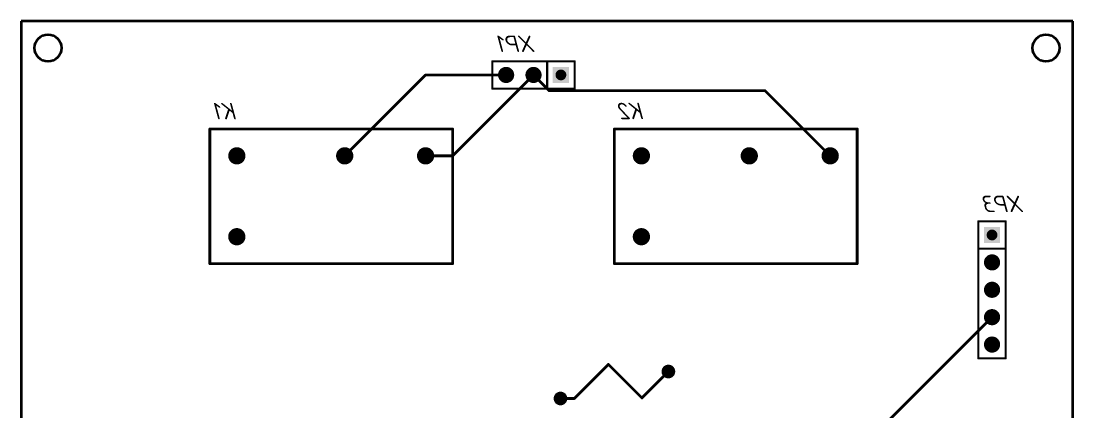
# Model space of a CAD drawing. Header units: millimetres. Extents: x -1529 to 2898, y -1337 to 2183.
# Drawn here: x 2800.1 to 2897.6, y -1128 to -1091.8 of the extents above; entities that cross this region are included whole.
import ezdxf

# ---------------------------------------------------------------- set-up
doc = ezdxf.new("R2010")
doc.units = ezdxf.units.MM
doc.layers.get('0').update_dxf_attribs({"lineweight": 40})
for name, color, linetype in [('BottomLayer', 5, 'Continuous'), ('BottomOverlay', 54, 'Continuous'), ('DrillDrawing', 1, 'Continuous'), ('PadHoleLayer', 156, 'Continuous'), ('ViaHoleLayer', 16, 'Continuous')]:
    doc.layers.add(name, color=color, linetype=linetype)
doc.styles.get("Standard").update_dxf_attribs({"font": 'isocpeui.ttf', "height": 5})

msp = doc.modelspace()

# ---------------------------------------------------------------- linework, layer by layer
for p, q in [((2897.587, -1091.765), (2800.087, -1091.765)), ((2800.087, -1091.765), (2800.087, -1191.765)), ((2897.587, -1191.765), (2897.587, -1091.765))]:
    msp.add_line(p, q)
for centre in [(2802.587, -1094.265), (2895.087, -1094.265)]:
    msp.add_circle(centre, 1.25)
at = {"layer": 'BottomLayer', "const_width": 0.254}
for points in [[(2837.587, -1096.765), (2830.087, -1104.265)], [(2845.047, -1096.765), (2837.587, -1096.765)], [(2847.587, -1096.765), (2840.087, -1104.265)], [(2849.049, -1098.227), (2847.587, -1096.765)], [(2869.049, -1098.227), (2849.049, -1098.227)], [(2875.087, -1104.265), (2869.049, -1098.227)], [(2840.087, -1104.265), (2837.587, -1104.265)], [(2890.087, -1119.225), (2875.047, -1134.265)], [(2854.53, -1123.601), (2851.366, -1126.765)], [(2857.64, -1126.712), (2854.53, -1123.601)], [(2860.087, -1124.265), (2857.64, -1126.712)], [(2851.366, -1126.765), (2850.087, -1126.765)]]:
    msp.add_lwpolyline(points, dxfattribs=at)
at = {"layer": 'BottomLayer'}
for points, const_width in [([(2837.651, -1096.765, -1), (2837.524, -1096.765, -1)], 0.127), ([(2837.651, -1096.765, -1), (2837.524, -1096.765, -1)], 0.127), ([(2845.422, -1096.765, -1), (2844.672, -1096.765, -1)], 0.75), ([(2845.111, -1096.765, -1), (2844.984, -1096.765, -1)], 0.127), ([(2847.962, -1096.765, -1), (2847.212, -1096.765, -1)], 0.75), ([(2847.651, -1096.765, -1), (2847.524, -1096.765, -1)], 0.127), ([(2847.651, -1096.765, -1), (2847.524, -1096.765, -1)], 0.127), ([(2849.113, -1098.227, -1), (2848.986, -1098.227, -1)], 0.127), ([(2849.113, -1098.227, -1), (2848.986, -1098.227, -1)], 0.127), ([(2869.113, -1098.227, -1), (2868.986, -1098.227, -1)], 0.127), ([(2869.113, -1098.227, -1), (2868.986, -1098.227, -1)], 0.127), ([(2820.487, -1104.265, -1), (2819.687, -1104.265, -1)], 0.8), ([(2830.487, -1104.265, -1), (2829.687, -1104.265, -1)], 0.8), ([(2837.987, -1104.265, -1), (2837.187, -1104.265, -1)], 0.8), ([(2857.987, -1104.265, -1), (2857.187, -1104.265, -1)], 0.8), ([(2867.987, -1104.265, -1), (2867.187, -1104.265, -1)], 0.8), ([(2875.487, -1104.265, -1), (2874.687, -1104.265, -1)], 0.8), ([(2830.151, -1104.265, -1), (2830.024, -1104.265, -1)], 0.127), ([(2837.651, -1104.265, -1), (2837.524, -1104.265, -1)], 0.127), ([(2840.151, -1104.265, -1), (2840.024, -1104.265, -1)], 0.127), ([(2840.151, -1104.265, -1), (2840.024, -1104.265, -1)], 0.127), ([(2875.151, -1104.265, -1), (2875.024, -1104.265, -1)], 0.127), ([(2820.487, -1111.765, -1), (2819.687, -1111.765, -1)], 0.8), ([(2857.987, -1111.765, -1), (2857.187, -1111.765, -1)], 0.8), ([(2890.462, -1114.145, -1), (2889.712, -1114.145, -1)], 0.75), ([(2890.462, -1116.685, -1), (2889.712, -1116.685, -1)], 0.75), ([(2890.462, -1119.225, -1), (2889.712, -1119.225, -1)], 0.75), ([(2890.151, -1119.225, -1), (2890.024, -1119.225, -1)], 0.127), ([(2890.462, -1121.765, -1), (2889.712, -1121.765, -1)], 0.75), ([(2854.593, -1123.601, -1), (2854.466, -1123.601, -1)], 0.127), ([(2854.593, -1123.601, -1), (2854.466, -1123.601, -1)], 0.127), ([(2860.405, -1124.265, -1), (2859.77, -1124.265, -1)], 0.635), ([(2860.151, -1124.265, -1), (2860.024, -1124.265, -1)], 0.127), ([(2850.405, -1126.765, -1), (2849.77, -1126.765, -1)], 0.635), ([(2850.151, -1126.765, -1), (2850.024, -1126.765, -1)], 0.127), ([(2851.43, -1126.765, -1), (2851.303, -1126.765, -1)], 0.127), ([(2851.43, -1126.765, -1), (2851.303, -1126.765, -1)], 0.127), ([(2857.704, -1126.712, -1), (2857.577, -1126.712, -1)], 0.127), ([(2857.704, -1126.712, -1), (2857.577, -1126.712, -1)], 0.127)]:
    msp.add_lwpolyline(points, format="xyb", close=True, dxfattribs=dict(at, const_width=const_width))
for points in [[(2850.877, -1096.015), (2850.877, -1097.515), (2849.377, -1096.015), (2849.377, -1097.515)], [(2889.337, -1110.855), (2890.837, -1110.855), (2889.337, -1112.355), (2890.837, -1112.355)]]:
    msp.add_solid(points, dxfattribs=at)
at = {"layer": 'BottomOverlay'}
for points, const_width in [([(2851.397, -1095.495), (2843.777, -1095.495)], 0.2), ([(2843.777, -1098.035), (2843.777, -1095.495)], 0.2), ([(2848.857, -1098.035), (2848.857, -1095.495)], 0.2), ([(2851.397, -1098.035), (2851.397, -1095.495)], 0.2), ([(2851.397, -1098.035), (2843.777, -1098.035)], 0.2), ([(2840.087, -1101.765), (2817.587, -1101.765)], 0.254), ([(2817.587, -1114.265), (2817.587, -1101.765)], 0.254), ([(2840.087, -1114.265), (2840.087, -1101.765)], 0.254), ([(2877.587, -1101.765), (2855.087, -1101.765)], 0.254), ([(2855.087, -1114.265), (2855.087, -1101.765)], 0.254), ([(2877.587, -1114.265), (2877.587, -1101.765)], 0.254), ([(2891.357, -1110.335), (2888.817, -1110.335)], 0.2), ([(2888.817, -1123.035), (2888.817, -1110.335)], 0.2), ([(2891.357, -1123.035), (2891.357, -1110.335)], 0.2), ([(2891.357, -1112.875), (2888.817, -1112.875)], 0.2), ([(2840.087, -1114.265), (2817.587, -1114.265)], 0.254), ([(2877.587, -1114.265), (2855.087, -1114.265)], 0.254), ([(2891.357, -1123.035), (2888.817, -1123.035)], 0.2)]:
    msp.add_lwpolyline(points, dxfattribs=dict(at, const_width=const_width))
for points, const_width in [([(2843.827, -1095.495, -1), (2843.727, -1095.495, -1)], 0.1), ([(2843.827, -1095.495, -1), (2843.727, -1095.495, -1)], 0.1), ([(2848.907, -1095.495, -1), (2848.807, -1095.495, -1)], 0.1), ([(2851.447, -1095.495, -1), (2851.347, -1095.495, -1)], 0.1), ([(2851.447, -1095.495, -1), (2851.347, -1095.495, -1)], 0.1), ([(2843.827, -1098.035, -1), (2843.727, -1098.035, -1)], 0.1), ([(2843.827, -1098.035, -1), (2843.727, -1098.035, -1)], 0.1), ([(2848.907, -1098.035, -1), (2848.807, -1098.035, -1)], 0.1), ([(2851.447, -1098.035, -1), (2851.347, -1098.035, -1)], 0.1), ([(2851.447, -1098.035, -1), (2851.347, -1098.035, -1)], 0.1), ([(2817.651, -1101.765, -1), (2817.524, -1101.765, -1)], 0.127), ([(2817.651, -1101.765, -1), (2817.524, -1101.765, -1)], 0.127), ([(2840.151, -1101.765, -1), (2840.024, -1101.765, -1)], 0.127), ([(2840.151, -1101.765, -1), (2840.024, -1101.765, -1)], 0.127), ([(2855.151, -1101.765, -1), (2855.024, -1101.765, -1)], 0.127), ([(2855.151, -1101.765, -1), (2855.024, -1101.765, -1)], 0.127), ([(2877.651, -1101.765, -1), (2877.524, -1101.765, -1)], 0.127), ([(2877.651, -1101.765, -1), (2877.524, -1101.765, -1)], 0.127), ([(2888.867, -1110.335, -1), (2888.767, -1110.335, -1)], 0.1), ([(2888.867, -1110.335, -1), (2888.767, -1110.335, -1)], 0.1), ([(2891.407, -1110.335, -1), (2891.307, -1110.335, -1)], 0.1), ([(2891.407, -1110.335, -1), (2891.307, -1110.335, -1)], 0.1), ([(2888.867, -1112.875, -1), (2888.767, -1112.875, -1)], 0.1), ([(2891.407, -1112.875, -1), (2891.307, -1112.875, -1)], 0.1), ([(2817.651, -1114.265, -1), (2817.524, -1114.265, -1)], 0.127), ([(2817.651, -1114.265, -1), (2817.524, -1114.265, -1)], 0.127), ([(2840.151, -1114.265, -1), (2840.024, -1114.265, -1)], 0.127), ([(2840.151, -1114.265, -1), (2840.024, -1114.265, -1)], 0.127), ([(2855.151, -1114.265, -1), (2855.024, -1114.265, -1)], 0.127), ([(2855.151, -1114.265, -1), (2855.024, -1114.265, -1)], 0.127), ([(2877.651, -1114.265, -1), (2877.524, -1114.265, -1)], 0.127), ([(2877.651, -1114.265, -1), (2877.524, -1114.265, -1)], 0.127), ([(2888.867, -1123.035, -1), (2888.767, -1123.035, -1)], 0.1), ([(2888.867, -1123.035, -1), (2888.767, -1123.035, -1)], 0.1), ([(2891.407, -1123.035, -1), (2891.307, -1123.035, -1)], 0.1), ([(2891.407, -1123.035, -1), (2891.307, -1123.035, -1)], 0.1)]:
    msp.add_lwpolyline(points, format="xyb", close=True, dxfattribs=dict(at, const_width=const_width))
at = {"layer": 'DrillDrawing', "const_width": 0.0508}
for points in [[(2845.047, -1097.019), (2844.793, -1096.511)], [(2845.301, -1096.511), (2844.793, -1096.511)], [(2845.301, -1096.511), (2845.047, -1097.019)], [(2847.587, -1097.019), (2847.333, -1096.511)], [(2847.841, -1096.511), (2847.333, -1096.511)], [(2847.841, -1096.511), (2847.587, -1097.019)], [(2850.127, -1097.019), (2849.873, -1096.511)], [(2850.381, -1096.511), (2849.873, -1096.511)], [(2850.381, -1096.511), (2850.127, -1097.019)], [(2890.087, -1111.859), (2889.833, -1111.351)], [(2890.341, -1111.351), (2889.833, -1111.351)], [(2890.341, -1111.351), (2890.087, -1111.859)], [(2890.087, -1114.399), (2889.833, -1113.891)], [(2890.341, -1113.891), (2889.833, -1113.891)], [(2890.341, -1113.891), (2890.087, -1114.399)], [(2890.087, -1116.939), (2889.833, -1116.431)], [(2890.341, -1116.431), (2889.833, -1116.431)], [(2890.341, -1116.431), (2890.087, -1116.939)], [(2890.087, -1119.479), (2889.833, -1118.971)], [(2890.341, -1118.971), (2889.833, -1118.971)], [(2890.341, -1118.971), (2890.087, -1119.479)], [(2890.087, -1122.019), (2889.833, -1121.511)], [(2890.341, -1121.511), (2889.833, -1121.511)], [(2890.341, -1121.511), (2890.087, -1122.019)], [(2859.96, -1124.138), (2859.833, -1124.138)], [(2859.96, -1124.265), (2859.833, -1124.138)], [(2860.087, -1124.011), (2859.96, -1124.138)], [(2860.214, -1124.138), (2860.087, -1124.011)], [(2860.341, -1124.138), (2860.214, -1124.265)], [(2860.341, -1124.138), (2860.214, -1124.138)], [(2859.96, -1124.265), (2859.833, -1124.392)], [(2859.96, -1124.392), (2859.833, -1124.392)], [(2860.087, -1124.519), (2859.96, -1124.392)], [(2860.214, -1124.392), (2860.087, -1124.519)], [(2860.341, -1124.392), (2860.214, -1124.265)], [(2860.341, -1124.392), (2860.214, -1124.392)], [(2849.96, -1126.638), (2849.833, -1126.638)], [(2849.96, -1126.765), (2849.833, -1126.638)], [(2849.96, -1126.765), (2849.833, -1126.892)], [(2849.96, -1126.892), (2849.833, -1126.892)], [(2850.087, -1126.511), (2849.96, -1126.638)], [(2850.087, -1127.019), (2849.96, -1126.892)], [(2850.214, -1126.638), (2850.087, -1126.511)], [(2850.214, -1126.892), (2850.087, -1127.019)], [(2850.341, -1126.638), (2850.214, -1126.765)], [(2850.341, -1126.638), (2850.214, -1126.638)], [(2850.341, -1126.892), (2850.214, -1126.765)], [(2850.341, -1126.892), (2850.214, -1126.892)]]:
    msp.add_lwpolyline(points, dxfattribs=at)
at = {"layer": 'DrillDrawing'}
for points, const_width in [([(2844.806, -1096.511, -1), (2844.781, -1096.511, -1)], 0.0254), ([(2844.806, -1096.511, -1), (2844.781, -1096.511, -1)], 0.0254), ([(2845.314, -1096.511, -1), (2845.289, -1096.511, -1)], 0.0254), ([(2845.314, -1096.511, -1), (2845.289, -1096.511, -1)], 0.0254), ([(2847.346, -1096.511, -1), (2847.321, -1096.511, -1)], 0.0254), ([(2847.346, -1096.511, -1), (2847.321, -1096.511, -1)], 0.0254), ([(2847.854, -1096.511, -1), (2847.829, -1096.511, -1)], 0.0254), ([(2847.854, -1096.511, -1), (2847.829, -1096.511, -1)], 0.0254), ([(2849.886, -1096.511, -1), (2849.861, -1096.511, -1)], 0.0254), ([(2849.886, -1096.511, -1), (2849.861, -1096.511, -1)], 0.0254), ([(2850.394, -1096.511, -1), (2850.369, -1096.511, -1)], 0.0254), ([(2850.394, -1096.511, -1), (2850.369, -1096.511, -1)], 0.0254), ([(2845.06, -1097.019, -1), (2845.035, -1097.019, -1)], 0.0254), ([(2845.06, -1097.019, -1), (2845.035, -1097.019, -1)], 0.0254), ([(2847.6, -1097.019, -1), (2847.575, -1097.019, -1)], 0.0254), ([(2847.6, -1097.019, -1), (2847.575, -1097.019, -1)], 0.0254), ([(2850.14, -1097.019, -1), (2850.115, -1097.019, -1)], 0.0254), ([(2850.14, -1097.019, -1), (2850.115, -1097.019, -1)], 0.0254), ([(2819.833, -1104.265, -1), (2820.341, -1104.265, -1)], 0.0508), ([(2819.846, -1104.265, -1), (2819.821, -1104.265, -1)], 0.0254), ([(2820.354, -1104.265, -1), (2820.329, -1104.265, -1)], 0.0254), ([(2829.833, -1104.265, -1), (2830.341, -1104.265, -1)], 0.0508), ([(2829.846, -1104.265, -1), (2829.821, -1104.265, -1)], 0.0254), ([(2830.354, -1104.265, -1), (2830.329, -1104.265, -1)], 0.0254), ([(2837.333, -1104.265, -1), (2837.841, -1104.265, -1)], 0.0508), ([(2837.346, -1104.265, -1), (2837.32, -1104.265, -1)], 0.0254), ([(2837.854, -1104.265, -1), (2837.828, -1104.265, -1)], 0.0254), ([(2857.333, -1104.265, -1), (2857.841, -1104.265, -1)], 0.0508), ([(2857.346, -1104.265, -1), (2857.321, -1104.265, -1)], 0.0254), ([(2857.854, -1104.265, -1), (2857.829, -1104.265, -1)], 0.0254), ([(2867.333, -1104.265, -1), (2867.841, -1104.265, -1)], 0.0508), ([(2867.346, -1104.265, -1), (2867.321, -1104.265, -1)], 0.0254), ([(2867.854, -1104.265, -1), (2867.829, -1104.265, -1)], 0.0254), ([(2874.833, -1104.265, -1), (2875.341, -1104.265, -1)], 0.0508), ([(2874.846, -1104.265, -1), (2874.821, -1104.265, -1)], 0.0254), ([(2875.354, -1104.265, -1), (2875.329, -1104.265, -1)], 0.0254), ([(2819.833, -1111.765, -1), (2820.341, -1111.765, -1)], 0.0508), ([(2857.333, -1111.765, -1), (2857.841, -1111.765, -1)], 0.0508), ([(2889.846, -1111.351, -1), (2889.821, -1111.351, -1)], 0.0254), ([(2889.846, -1111.351, -1), (2889.821, -1111.351, -1)], 0.0254), ([(2890.354, -1111.351, -1), (2890.329, -1111.351, -1)], 0.0254), ([(2890.354, -1111.351, -1), (2890.329, -1111.351, -1)], 0.0254), ([(2819.846, -1111.765, -1), (2819.821, -1111.765, -1)], 0.0254), ([(2820.354, -1111.765, -1), (2820.329, -1111.765, -1)], 0.0254), ([(2857.346, -1111.765, -1), (2857.321, -1111.765, -1)], 0.0254), ([(2857.854, -1111.765, -1), (2857.829, -1111.765, -1)], 0.0254), ([(2890.1, -1111.859, -1), (2890.075, -1111.859, -1)], 0.0254), ([(2890.1, -1111.859, -1), (2890.075, -1111.859, -1)], 0.0254), ([(2889.846, -1113.891, -1), (2889.821, -1113.891, -1)], 0.0254), ([(2889.846, -1113.891, -1), (2889.821, -1113.891, -1)], 0.0254), ([(2890.1, -1114.399, -1), (2890.075, -1114.399, -1)], 0.0254), ([(2890.1, -1114.399, -1), (2890.075, -1114.399, -1)], 0.0254), ([(2890.354, -1113.891, -1), (2890.329, -1113.891, -1)], 0.0254), ([(2890.354, -1113.891, -1), (2890.329, -1113.891, -1)], 0.0254), ([(2889.846, -1116.431, -1), (2889.821, -1116.431, -1)], 0.0254), ([(2889.846, -1116.431, -1), (2889.821, -1116.431, -1)], 0.0254), ([(2890.1, -1116.939, -1), (2890.075, -1116.939, -1)], 0.0254), ([(2890.1, -1116.939, -1), (2890.075, -1116.939, -1)], 0.0254), ([(2890.354, -1116.431, -1), (2890.329, -1116.431, -1)], 0.0254), ([(2890.354, -1116.431, -1), (2890.329, -1116.431, -1)], 0.0254), ([(2889.846, -1118.971, -1), (2889.821, -1118.971, -1)], 0.0254), ([(2889.846, -1118.971, -1), (2889.821, -1118.971, -1)], 0.0254), ([(2890.354, -1118.971, -1), (2890.329, -1118.971, -1)], 0.0254), ([(2890.354, -1118.971, -1), (2890.329, -1118.971, -1)], 0.0254), ([(2890.1, -1119.479, -1), (2890.075, -1119.479, -1)], 0.0254), ([(2890.1, -1119.479, -1), (2890.075, -1119.479, -1)], 0.0254), ([(2889.846, -1121.511, -1), (2889.821, -1121.511, -1)], 0.0254), ([(2889.846, -1121.511, -1), (2889.821, -1121.511, -1)], 0.0254), ([(2890.1, -1122.019, -1), (2890.075, -1122.019, -1)], 0.0254), ([(2890.1, -1122.019, -1), (2890.075, -1122.019, -1)], 0.0254), ([(2890.354, -1121.511, -1), (2890.329, -1121.511, -1)], 0.0254), ([(2890.354, -1121.511, -1), (2890.329, -1121.511, -1)], 0.0254), ([(2859.846, -1124.138, -1), (2859.821, -1124.138, -1)], 0.0254), ([(2859.846, -1124.138, -1), (2859.821, -1124.138, -1)], 0.0254), ([(2859.973, -1124.138, -1), (2859.948, -1124.138, -1)], 0.0254), ([(2859.973, -1124.138, -1), (2859.948, -1124.138, -1)], 0.0254), ([(2860.1, -1124.011, -1), (2860.075, -1124.011, -1)], 0.0254), ([(2860.1, -1124.011, -1), (2860.075, -1124.011, -1)], 0.0254), ([(2860.227, -1124.138, -1), (2860.202, -1124.138, -1)], 0.0254), ([(2860.227, -1124.138, -1), (2860.202, -1124.138, -1)], 0.0254), ([(2860.354, -1124.138, -1), (2860.329, -1124.138, -1)], 0.0254), ([(2860.354, -1124.138, -1), (2860.329, -1124.138, -1)], 0.0254), ([(2859.846, -1124.392, -1), (2859.821, -1124.392, -1)], 0.0254), ([(2859.846, -1124.392, -1), (2859.821, -1124.392, -1)], 0.0254), ([(2859.973, -1124.265, -1), (2859.948, -1124.265, -1)], 0.0254), ([(2859.973, -1124.265, -1), (2859.948, -1124.265, -1)], 0.0254), ([(2859.973, -1124.392, -1), (2859.948, -1124.392, -1)], 0.0254), ([(2859.973, -1124.392, -1), (2859.948, -1124.392, -1)], 0.0254), ([(2860.1, -1124.519, -1), (2860.075, -1124.519, -1)], 0.0254), ([(2860.1, -1124.519, -1), (2860.075, -1124.519, -1)], 0.0254), ([(2860.227, -1124.265, -1), (2860.202, -1124.265, -1)], 0.0254), ([(2860.227, -1124.265, -1), (2860.202, -1124.265, -1)], 0.0254), ([(2860.227, -1124.392, -1), (2860.202, -1124.392, -1)], 0.0254), ([(2860.227, -1124.392, -1), (2860.202, -1124.392, -1)], 0.0254), ([(2860.354, -1124.392, -1), (2860.329, -1124.392, -1)], 0.0254), ([(2860.354, -1124.392, -1), (2860.329, -1124.392, -1)], 0.0254), ([(2849.846, -1126.638, -1), (2849.821, -1126.638, -1)], 0.0254), ([(2849.846, -1126.638, -1), (2849.821, -1126.638, -1)], 0.0254), ([(2849.846, -1126.892, -1), (2849.821, -1126.892, -1)], 0.0254), ([(2849.846, -1126.892, -1), (2849.821, -1126.892, -1)], 0.0254), ([(2849.973, -1126.638, -1), (2849.948, -1126.638, -1)], 0.0254), ([(2849.973, -1126.638, -1), (2849.948, -1126.638, -1)], 0.0254), ([(2849.973, -1126.765, -1), (2849.948, -1126.765, -1)], 0.0254), ([(2849.973, -1126.765, -1), (2849.948, -1126.765, -1)], 0.0254), ([(2849.973, -1126.892, -1), (2849.948, -1126.892, -1)], 0.0254), ([(2849.973, -1126.892, -1), (2849.948, -1126.892, -1)], 0.0254), ([(2850.1, -1126.511, -1), (2850.075, -1126.511, -1)], 0.0254), ([(2850.1, -1126.511, -1), (2850.075, -1126.511, -1)], 0.0254), ([(2850.1, -1127.019, -1), (2850.075, -1127.019, -1)], 0.0254), ([(2850.1, -1127.019, -1), (2850.075, -1127.019, -1)], 0.0254), ([(2850.227, -1126.638, -1), (2850.202, -1126.638, -1)], 0.0254), ([(2850.227, -1126.638, -1), (2850.202, -1126.638, -1)], 0.0254), ([(2850.227, -1126.765, -1), (2850.202, -1126.765, -1)], 0.0254), ([(2850.227, -1126.765, -1), (2850.202, -1126.765, -1)], 0.0254), ([(2850.227, -1126.892, -1), (2850.202, -1126.892, -1)], 0.0254), ([(2850.227, -1126.892, -1), (2850.202, -1126.892, -1)], 0.0254), ([(2850.354, -1126.638, -1), (2850.329, -1126.638, -1)], 0.0254), ([(2850.354, -1126.638, -1), (2850.329, -1126.638, -1)], 0.0254), ([(2850.354, -1126.892, -1), (2850.329, -1126.892, -1)], 0.0254), ([(2850.354, -1126.892, -1), (2850.329, -1126.892, -1)], 0.0254)]:
    msp.add_lwpolyline(points, format="xyb", close=True, dxfattribs=dict(at, const_width=const_width))
at = {"layer": 'PadHoleLayer'}
for points, const_width in [([(2845.297, -1096.765, -1), (2844.797, -1096.765, -1)], 0.5), ([(2847.837, -1096.765, -1), (2847.337, -1096.765, -1)], 0.5), ([(2850.377, -1096.765, -1), (2849.877, -1096.765, -1)], 0.5), ([(2820.412, -1104.265, -1), (2819.762, -1104.265, -1)], 0.65), ([(2830.412, -1104.265, -1), (2829.762, -1104.265, -1)], 0.65), ([(2837.912, -1104.265, -1), (2837.262, -1104.265, -1)], 0.65), ([(2857.912, -1104.265, -1), (2857.262, -1104.265, -1)], 0.65), ([(2867.912, -1104.265, -1), (2867.262, -1104.265, -1)], 0.65), ([(2875.412, -1104.265, -1), (2874.762, -1104.265, -1)], 0.65), ([(2820.412, -1111.765, -1), (2819.762, -1111.765, -1)], 0.65), ([(2857.912, -1111.765, -1), (2857.262, -1111.765, -1)], 0.65), ([(2890.337, -1111.605, -1), (2889.837, -1111.605, -1)], 0.5), ([(2890.337, -1114.145, -1), (2889.837, -1114.145, -1)], 0.5), ([(2890.337, -1116.685, -1), (2889.837, -1116.685, -1)], 0.5), ([(2890.337, -1119.225, -1), (2889.837, -1119.225, -1)], 0.5), ([(2890.337, -1121.765, -1), (2889.837, -1121.765, -1)], 0.5)]:
    msp.add_lwpolyline(points, format="xyb", close=True, dxfattribs=dict(at, const_width=const_width))
at = {"layer": 'ViaHoleLayer', "const_width": 0.356}
for points in [[(2860.265, -1124.265, -1), (2859.909, -1124.265, -1)], [(2850.265, -1126.765, -1), (2849.909, -1126.765, -1)]]:
    msp.add_lwpolyline(points, format="xyb", close=True, dxfattribs=at)

# ---------------------------------------------------------------- texts
at = {"layer": 'BottomOverlay', "text_generation_flag": 2}
for s, p in [('XP1', (2847.806, -1094.639)), ('K1', (2820.172, -1100.883)), ('K2', (2857.913, -1100.867)), ('XP3', (2893.093, -1109.483))]:
    msp.add_text(s, height=1.524, dxfattribs=at).set_placement(p)

doc.saveas('drawing.dxf')
